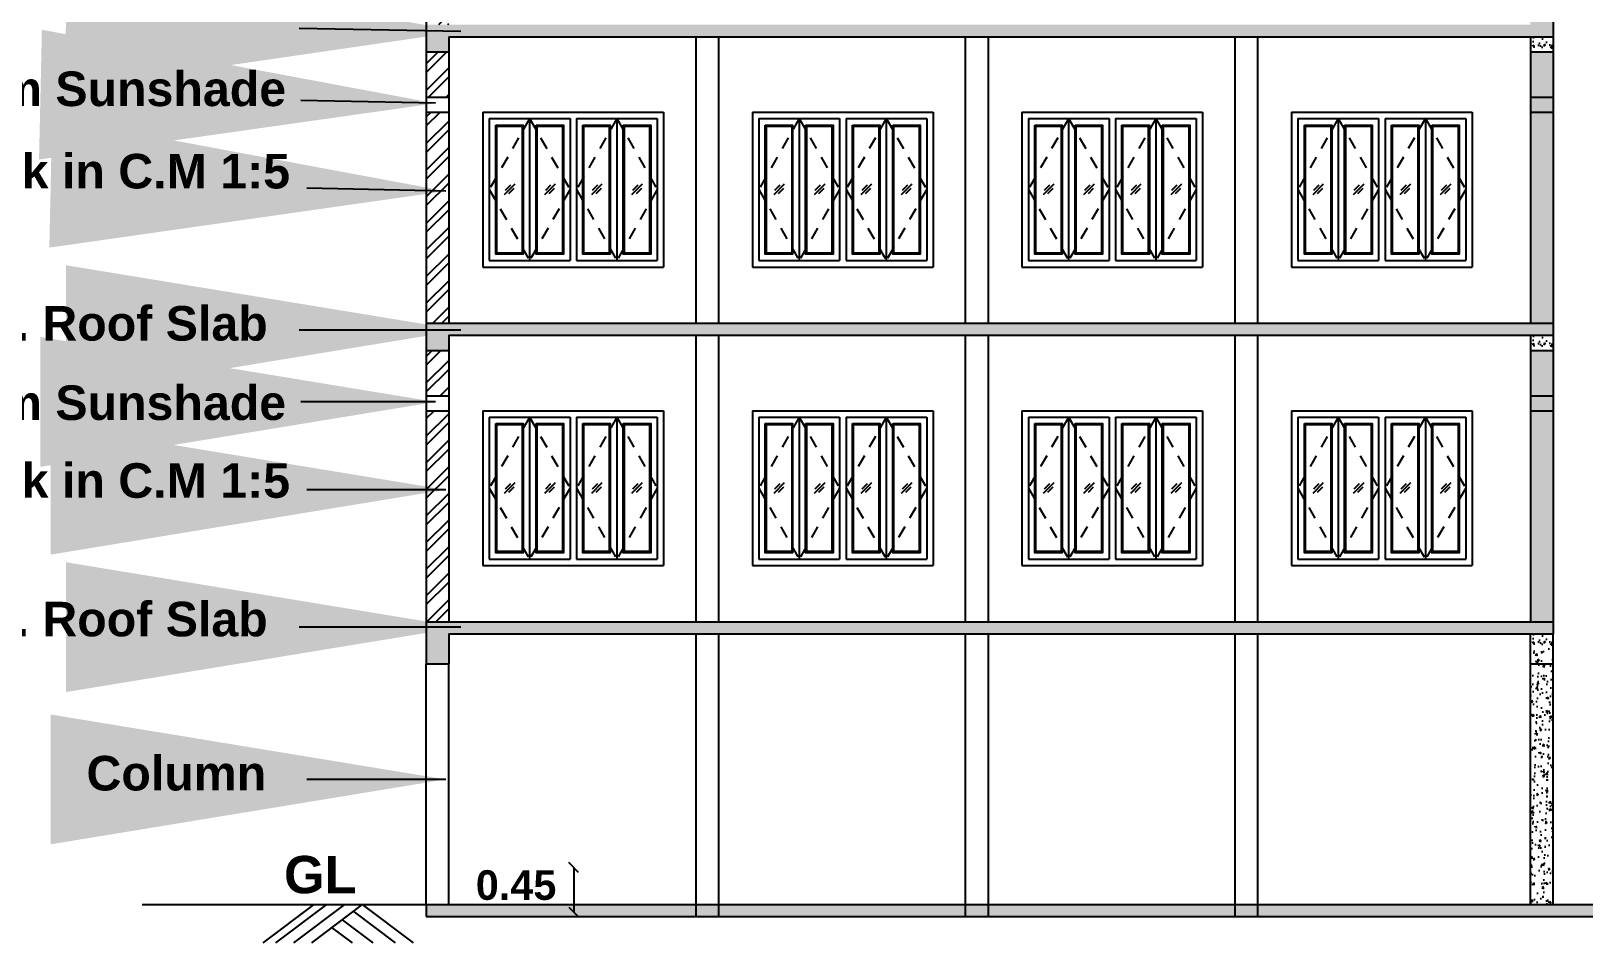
# Model space of a CAD drawing. Header units: metres. Extents: x 6910 to 7143, y 127 to 187.
# Drawn here: x 7028.11 to 7043.83, y 168.71 to 177.95 of the extents above; entities that cross this region are included whole.
import ezdxf

# ---------------------------------------------------------------- set-up
doc = ezdxf.new("R2010")
doc.units = ezdxf.units.M
doc.linetypes.add('HIDDEN2', pattern=[0.1875, 0.125, -0.0625])
doc.linetypes.add('PHANTOM2', pattern=[1.25, 0.625, -0.125, 0.125, -0.125, 0.125, -0.125])
doc.layers.add('BLK_1_HT_OF_BLDG', color=5, linetype='Continuous')
doc.layers.add('BLK_1_PLINTH_HEIGHT', color=7, linetype='Continuous')
doc.styles.get("Standard").update_dxf_attribs({"font": 'arialbd.ttf'})
doc.dimstyles.new('Approval', dxfattribs={"dimtxt": 4.75, "dimasz": 3, "dimexe": 2.5, "dimexo": 2.5, "dimgap": 1, "dimtad": 0, "dimdec": 1, "dimzin": 3, "dimdsep": 46, "dimlunit": 4, "dimtxsty": 'Standard', "dimblk": 'ARCHTICK', "dimcen": 3, "dimclrd": 4, "dimclre": 252, "dimclrt": 6, "dimadec": 0, "dimazin": 0, "dimtfac": 0.75, "dimtdec": 1, "dimtix": 1, "dimtofl": 0, "dimtmove": 0, "dimatfit": 0, "dimfxl": 0, "dimfrac": 1, "dimtolj": 1, "dimtzin": 0, "dimlwe": -1, "dimarcsym": 0})
doc.dimstyles.get("Standard").update_dxf_attribs({"dimtxt": 0.3, "dimasz": 0.1, "dimexe": 0.18, "dimexo": 0.0625, "dimgap": 0.09, "dimtad": 0, "dimtih": 1, "dimtoh": 1, "dimlfac": -1, "dimzin": 0, "dimdsep": 46, "dimtxsty": 'Standard', "dimblk": 'OBLIQUE', "dimcen": 0.09, "dimse1": 1, "dimse2": 1, "dimadec": 0, "dimazin": 0, "dimtfac": 1, "dimtofl": 0, "dimtmove": 0, "dimatfit": 3, "dimfxl": 0, "dimtolj": 1, "dimtzin": 0, "dimarcsym": 0})
pattern_1 = [(50, (-49.9688, -721.77729), (0.182184669, -0.0159390855), [0.01905, -0.20955]), (355, (-49.9688, -721.77729), (-0.0352434214, 0.191056845), [0.01524, -0.167640584]), (100.4514447, (-49.95361, -721.77862), (0.146941247, 0.175117752), [0.016190009, -0.1780902446]), (46.1842, (-49.9688, -721.72649), (0.271079041, -0.042042328), [0.028575, -0.314325]), (96.6355576, (-49.9462, -721.73), (0.237404134, 0.247426125), [0.024285023, -0.267135608]), (351.184151, (-49.9688, -721.7265), (0.237404134, 0.247426125), [0.022859967, -0.251459732]), (21, (-49.9434, -721.73919), (0.1516143913, -0.1022651982), [0.01905, -0.20955]), (326, (-49.9434, -721.73919), (0.0618020283, 0.184187966), [0.01524, -0.16764]), (71.451445, (-49.93076, -721.74771), (0.2134164193, 0.081922769), [0.016190009, -0.1780899376]), (37.5, (-49.96879, -721.77729), (0.00308860325, 0.0845550389), [0, -0.165608, 0, -0.17018, 0, -0.168275]), (7.5, (-49.96879, -721.77729), (0.0668196625, 0.1001805748), [0, -0.097028, 0, -0.161798, 0, -0.064135]), (327.5, (-50.025435, -721.77729), (0.13559059517, -0.005728744), [0, -0.0635, 0, -0.19812, 0, -0.26289]), (317.5, (-50.05084, -721.77729), (0.1481291814, 0.025426491), [0, -0.08255, 0, -0.131572, 0, -0.18669])]

# ---------------------------------------------------------------- blocks, each defined once
blk = doc.blocks.new('_Oblique')
at = {"color": 0, "linetype": 'ByBlock', "lineweight": -2}
blk.add_line((-0.5, -0.5), (0.5, 0.5), dxfattribs=at)
blk = doc.blocks.new('*D82')
at = {"color": 0, "lineweight": -2}
for p, q in [((7051.519, 171.966), (7051.519, 172.166)), ((7051.519, 172.166), (7051.619, 172.166)), ((7051.519, 171.843), (7051.519, 171.743))]:
    blk.add_line(p, q, dxfattribs=at)
at = {"layer": 'Defpoints', "color": 0}
for p in [(7043.387, 171.966), (7046.367, 171.843), (7051.519, 171.966)]:
    blk.add_point(p, dxfattribs=at)
at = {"color": 0, "lineweight": -2, "xscale": 0.1, "yscale": 0.1, "zscale": 0.1}
for p, rotation in [((7051.519, 171.966), 270), ((7051.519, 171.843), 90)]:
    blk.add_blockref('_Oblique', p, dxfattribs=dict(at, rotation=rotation))
at = {"color": 0, "insert": (7052.098, 172.166), "char_height": 0.3, "attachment_point": 5}
blk.add_mtext('\\A1;0.12', dxfattribs=at)
blk = doc.blocks.new('*D83')
at = {"color": 0, "lineweight": -2}
for p, q in [((7052.189, 177.891), (7052.189, 176.684)), ((7052.189, 174.99), (7052.189, 176.197))]:
    blk.add_line(p, q, dxfattribs=at)
at = {"layer": 'Defpoints', "color": 0}
for p in [(7046.712, 177.891), (7052.189, 177.891), (7043.322, 174.99)]:
    blk.add_point(p, dxfattribs=at)
at = {"color": 0, "lineweight": -2, "xscale": 0.1, "yscale": 0.1, "zscale": 0.1}
for p, rotation in [((7052.189, 177.891), 90), ((7052.189, 174.99), 270)]:
    blk.add_blockref('_Oblique', p, dxfattribs=dict(at, rotation=rotation))
at = {"color": 0, "insert": (7052.189, 176.44), "char_height": 0.3, "attachment_point": 5}
blk.add_mtext('\\A1;2.90', dxfattribs=at)
blk = doc.blocks.new('*D23')
at = {"color": 0, "lineweight": -2}
for p, q in [((7053.27, 181.037), (7053.27, 174.583)), ((7053.27, 169.101), (7053.27, 174.096))]:
    blk.add_line(p, q, dxfattribs=at)
at = {"layer": 'Defpoints', "color": 0}
for p in [(7041.595, 181.037), (7041.595, 169.101), (7053.27, 169.101)]:
    blk.add_point(p, dxfattribs=at)
at = {"color": 0, "lineweight": -2, "xscale": 0.1, "yscale": 0.1, "zscale": 0.1}
for p, rotation in [((7053.27, 181.037), 90), ((7053.27, 169.101), 270)]:
    blk.add_blockref('_Oblique', p, dxfattribs=dict(at, rotation=rotation))
at = {"color": 0, "insert": (7053.27, 174.34), "char_height": 0.3, "attachment_point": 5}
blk.add_mtext('\\A1;11.94', dxfattribs=at)
blk = doc.blocks.new('_ArchTick')
at = {"color": 0, "linetype": 'ByBlock', "lineweight": 30, "const_width": 0.15}
blk.add_lwpolyline([(-0.5, -0.5), (0.5, 0.5)], dxfattribs=at)
blk = doc.blocks.new('*D86')
at = {"color": 0, "lineweight": -2}
for p, q in [((7052.26, 174.867), (7052.26, 173.66)), ((7052.26, 171.966), (7052.26, 173.173))]:
    blk.add_line(p, q, dxfattribs=at)
at = {"layer": 'Defpoints', "color": 0}
for p in [(7043.297, 174.867), (7043.297, 171.966), (7052.26, 171.966)]:
    blk.add_point(p, dxfattribs=at)
at = {"color": 0, "lineweight": -2, "xscale": 0.1, "yscale": 0.1, "zscale": 0.1}
for p, rotation in [((7052.26, 174.867), 90), ((7052.26, 171.966), 270)]:
    blk.add_blockref('_Oblique', p, dxfattribs=dict(at, rotation=rotation))
at = {"color": 0, "insert": (7052.26, 173.416), "char_height": 0.3, "attachment_point": 5}
blk.add_mtext('\\A1;2.90', dxfattribs=at)
blk = doc.blocks.new('*D29')
at = {"color": 0, "lineweight": -2}
for p, q in [((7052.189, 174.99), (7052.189, 175.19)), ((7052.189, 175.19), (7052.289, 175.19)), ((7052.189, 174.867), (7052.189, 174.767))]:
    blk.add_line(p, q, dxfattribs=at)
at = {"layer": 'Defpoints', "color": 0}
for p in [(7043.346, 174.99), (7052.189, 174.99), (7047.037, 174.867)]:
    blk.add_point(p, dxfattribs=at)
at = {"color": 0, "lineweight": -2, "xscale": 0.1, "yscale": 0.1, "zscale": 0.1}
for p, rotation in [((7052.189, 174.99), 270), ((7052.189, 174.867), 90)]:
    blk.add_blockref('_Oblique', p, dxfattribs=dict(at, rotation=rotation))
at = {"color": 0, "insert": (7052.768, 175.19), "char_height": 0.3, "attachment_point": 5}
blk.add_mtext('\\A1;0.12', dxfattribs=at)
blk = doc.blocks.new('*D97')
at = {"layer": 'BLK_1_HT_OF_BLDG', "color": 0, "lineweight": -2}
for p, q in [((7054.274, 180.915), (7054.274, 173.972)), ((7054.274, 168.979), (7054.274, 173.486))]:
    blk.add_line(p, q, dxfattribs=at)
at = {"layer": 'Defpoints', "color": 0}
for p in [(7042.599, 180.915), (7042.599, 168.979), (7054.274, 168.979)]:
    blk.add_point(p, dxfattribs=at)
at = {"layer": 'BLK_1_HT_OF_BLDG', "color": 0, "lineweight": -2, "xscale": 0.1, "yscale": 0.1, "zscale": 0.1}
for p, rotation in [((7054.274, 180.915), 90), ((7054.274, 168.979), 270)]:
    blk.add_blockref('_Oblique', p, dxfattribs=dict(at, rotation=rotation))
at = {"layer": 'BLK_1_HT_OF_BLDG', "color": 0, "insert": (7054.274, 173.729), "char_height": 0.3, "attachment_point": 5}
blk.add_mtext('\\A1;11.94', dxfattribs=at)
blk = doc.blocks.new('*D99')
at = {"layer": 'BLK_1_PLINTH_HEIGHT', "color": 0, "linetype": 'PHANTOM2', "lineweight": -2}
blk.add_line((7033.599, 169.476), (7033.599, 169.026), dxfattribs=at)
at = {"layer": 'Defpoints', "color": 0}
for p in [(7033.599, 169.476), (7033.599, 169.026), (7033.599, 169.026)]:
    blk.add_point(p, dxfattribs=at)
at = {"layer": 'BLK_1_PLINTH_HEIGHT', "color": 0, "lineweight": -2, "xscale": 0.1, "yscale": 0.1, "zscale": 0.1}
for p, rotation in [((7033.599, 169.476), 90), ((7033.599, 169.026), 270)]:
    blk.add_blockref('_Oblique', p, dxfattribs=dict(at, rotation=rotation))
at = {"layer": 'BLK_1_PLINTH_HEIGHT', "color": 0, "insert": (7033.016, 169.297), "char_height": 0.3, "attachment_point": 5}
blk.add_mtext('\\A1;0.45', dxfattribs=at)

msp = doc.modelspace()

# ---------------------------------------------------------------- hatches: boundary and pattern name
h = msp.add_hatch()
h.set_pattern_fill('AR-CONC', color=256, scale=0.001)
h.set_pattern_definition([(50, (658.99526, -738.47323), (0.182184669, -0.0159390855), [0.01905, -0.20955]), (355, (658.99526, -738.47323), (-0.0352434214, 0.191056845), [0.01524, -0.167640584]), (100.4514447, (659.01044, -738.47455), (0.146941247, 0.175117752), [0.016190009, -0.1780902446]), (46.1842, (658.99526, -738.42243), (0.271079041, -0.042042328), [0.028575, -0.314325]), (96.6355576, (659.01785, -738.42593), (0.237404134, 0.247426125), [0.024285023, -0.267135608]), (351.184151, (658.99526, -738.42243), (0.237404134, 0.247426125), [0.022859967, -0.251459732]), (21, (659.02066, -738.43513), (0.1516143913, -0.1022651982), [0.01905, -0.20955]), (326, (659.02066, -738.43513), (0.0618020283, 0.184187966), [0.01524, -0.16764]), (71.451445, (659.0333, -738.44365), (0.2134164193, 0.081922769), [0.016190009, -0.1780899376]), (37.5, (658.99526, -738.473226), (0.00308860325, 0.0845550389), [0, -0.165608, 0, -0.17018, 0, -0.168275]), (7.5, (658.99526, -738.47323), (0.0668196625, 0.1001805748), [0, -0.097028, 0, -0.161798, 0, -0.064135]), (327.5, (658.938615, -738.473226), (0.1355905952, -0.005728744), [0, -0.0635, 0, -0.19812, 0, -0.26289]), (317.5, (658.91322, -738.47323), (0.1481291814, 0.025426491), [0, -0.08255, 0, -0.131572, 0, -0.18669])])
h.paths.add_polyline_path([(7043.514, 183.475), (7043.285, 183.475), (7043.285, 181.037), (7043.514, 181.037)])
h.paths.add_polyline_path([(7043.514, 180.76), (7043.285, 180.76), (7043.285, 180.303), (7043.514, 180.303)])
h.paths.add_polyline_path([(7043.514, 180.151), (7043.285, 180.151), (7043.285, 178.013), (7043.514, 178.013)])
h.paths.add_polyline_path([(7043.514, 180.303), (7043.285, 180.303), (7043.285, 180.151), (7043.514, 180.151)])
h.paths.add_polyline_path([(7043.514, 177.736), (7043.285, 177.736), (7043.285, 177.279), (7043.514, 177.279)])
h.paths.add_polyline_path([(7043.514, 177.279), (7043.285, 177.279), (7043.285, 177.127), (7043.514, 177.127)])
h.paths.add_polyline_path([(7043.514, 177.127), (7043.285, 177.127), (7043.285, 174.99), (7043.514, 174.99)])
h.paths.add_polyline_path([(7043.514, 174.712), (7043.285, 174.712), (7043.285, 174.255), (7043.514, 174.255)])
h.paths.add_polyline_path([(7043.514, 174.255), (7043.285, 174.255), (7043.285, 174.103), (7043.514, 174.103)])
h.paths.add_polyline_path([(7043.514, 174.103), (7043.285, 174.103), (7043.285, 171.966), (7043.514, 171.966)])
h = msp.add_hatch()
h.set_pattern_fill('ANSI32', color=256, scale=0.02)
h.set_pattern_definition([(45, (662.66674, -738.47323), (-0.134703842, 0.134703842), []), (45, (662.75654, -738.47323), (-0.134703842, 0.134703842), [])])
h.paths.add_polyline_path([(7032.335, 182.334), (7032.107, 182.334), (7032.107, 181.037), (7032.335, 181.037)])
h.paths.add_polyline_path([(7032.335, 180.76), (7032.107, 180.76), (7032.107, 180.303), (7032.335, 180.303)])
h.paths.add_polyline_path([(7032.335, 180.151), (7032.107, 180.151), (7032.107, 178.013), (7032.335, 178.013)])
h.paths.add_polyline_path([(7032.335, 177.736), (7032.107, 177.736), (7032.107, 177.279), (7032.335, 177.279)])
h.paths.add_polyline_path([(7032.335, 177.127), (7032.107, 177.127), (7032.107, 174.99), (7032.335, 174.99)])
h.paths.add_polyline_path([(7032.335, 174.712), (7032.107, 174.712), (7032.107, 174.255), (7032.335, 174.255)])
h.paths.add_polyline_path([(7032.335, 174.103), (7032.107, 174.103), (7032.107, 171.966), (7032.335, 171.966)])
h = msp.add_hatch()
h.set_pattern_fill('AR-CONC', color=256, scale=0.001)
h.set_pattern_definition([(50, (657.65473, -741.49713), (0.182184669, -0.0159390855), [0.01905, -0.20955]), (355, (657.65473, -741.49713), (-0.0352434214, 0.191056845), [0.01524, -0.167640584]), (100.4514447, (657.66991, -741.49846), (0.146941247, 0.175117752), [0.016190009, -0.1780902446]), (46.1842, (657.65473, -741.44633), (0.271079041, -0.042042328), [0.028575, -0.314325]), (96.6355576, (657.67732, -741.44984), (0.237404134, 0.247426125), [0.024285023, -0.267135608]), (351.184151, (657.65473, -741.44633), (0.237404134, 0.247426125), [0.022859967, -0.251459732]), (21, (657.68013, -741.45903), (0.1516143913, -0.1022651982), [0.01905, -0.20955]), (326, (657.68013, -741.45903), (0.0618020283, 0.184187966), [0.01524, -0.16764]), (71.451445, (657.69277, -741.46755), (0.2134164193, 0.081922769), [0.016190009, -0.1780899376]), (37.5, (657.65473, -741.49713), (0.00308860325, 0.0845550389), [0, -0.165608, 0, -0.17018, 0, -0.168275]), (7.5, (657.65473, -741.49713), (0.0668196625, 0.1001805748), [0, -0.097028, 0, -0.161798, 0, -0.064135]), (327.5, (657.59809, -741.49713), (0.1355905952, -0.005728744), [0, -0.0635, 0, -0.19812, 0, -0.26289]), (317.5, (657.57269, -741.49713), (0.1481291814, 0.025426491), [0, -0.08255, 0, -0.131572, 0, -0.18669])])
h.paths.add_polyline_path([(7043.514, 178.013), (7032.107, 178.013), (7032.107, 177.736), (7032.335, 177.736), (7032.335, 177.891), (7043.514, 177.891)])
h = msp.add_hatch()
h.set_pattern_fill('AR-CONC', color=256, scale=0.001)
h.set_pattern_definition([(50, (658.99526, -741.49713), (0.182184669, -0.0159390855), [0.01905, -0.20955]), (355, (658.99526, -741.49713), (-0.0352434214, 0.191056845), [0.01524, -0.167640584]), (100.4514447, (659.01044, -741.49846), (0.146941247, 0.175117752), [0.016190009, -0.1780902446]), (46.1842, (658.99526, -741.44633), (0.271079041, -0.042042328), [0.028575, -0.314325]), (96.6355576, (659.01785, -741.44984), (0.237404134, 0.247426125), [0.024285023, -0.267135608]), (351.184151, (658.99526, -741.44633), (0.237404134, 0.247426125), [0.022859967, -0.251459732]), (21, (659.02066, -741.45903), (0.1516143913, -0.1022651982), [0.01905, -0.20955]), (326, (659.02066, -741.45903), (0.0618020283, 0.184187966), [0.01524, -0.16764]), (71.451445, (659.0333, -741.46755), (0.2134164193, 0.081922769), [0.016190009, -0.1780899376]), (37.5, (658.99526, -741.49713), (0.00308860325, 0.0845550389), [0, -0.165608, 0, -0.17018, 0, -0.168275]), (7.5, (658.99526, -741.49713), (0.0668196625, 0.1001805748), [0, -0.097028, 0, -0.161798, 0, -0.064135]), (327.5, (658.938615, -741.49713), (0.1355905952, -0.005728744), [0, -0.0635, 0, -0.19812, 0, -0.26289]), (317.5, (658.91322, -741.49713), (0.1481291814, 0.025426491), [0, -0.08255, 0, -0.131572, 0, -0.18669])])
h.paths.add_polyline_path([(7043.514, 177.884), (7043.285, 177.884), (7043.285, 177.736), (7043.514, 177.736)])
h = msp.add_hatch()
h.set_pattern_fill('AR-CONC', color=256, scale=0.001)
h.set_pattern_definition([(50, (657.65473, -744.52104), (0.182184669, -0.0159390855), [0.01905, -0.20955]), (355, (657.65473, -744.52104), (-0.0352434214, 0.191056845), [0.01524, -0.167640584]), (100.4514447, (657.66991, -744.52237), (0.146941247, 0.175117752), [0.016190009, -0.1780902446]), (46.1842, (657.65473, -744.47024), (0.271079041, -0.042042328), [0.028575, -0.314325]), (96.6355576, (657.67732, -744.47374), (0.237404134, 0.247426125), [0.024285023, -0.267135608]), (351.184151, (657.65473, -744.47024), (0.237404134, 0.247426125), [0.022859967, -0.251459732]), (21, (657.68013, -744.48294), (0.1516143913, -0.1022651982), [0.01905, -0.20955]), (326, (657.68013, -744.48294), (0.0618020283, 0.184187966), [0.01524, -0.16764]), (71.451445, (657.69277, -744.49146), (0.2134164193, 0.081922769), [0.016190009, -0.1780899376]), (37.5, (657.65473, -744.52104), (0.00308860325, 0.0845550389), [0, -0.165608, 0, -0.17018, 0, -0.168275]), (7.5, (657.65473, -744.52104), (0.0668196625, 0.1001805748), [0, -0.097028, 0, -0.161798, 0, -0.064135]), (327.5, (657.59809, -744.52104), (0.1355905952, -0.005728744), [0, -0.0635, 0, -0.19812, 0, -0.26289]), (317.5, (657.57269, -744.52104), (0.1481291814, 0.025426491), [0, -0.08255, 0, -0.131572, 0, -0.18669])])
h.paths.add_polyline_path([(7043.514, 174.99), (7032.107, 174.99), (7032.107, 174.712), (7032.335, 174.712), (7032.335, 174.867), (7043.514, 174.867)])
h = msp.add_hatch()
h.set_pattern_fill('AR-CONC', color=256, scale=0.001)
h.set_pattern_definition([(50, (658.99526, -744.52104), (0.182184669, -0.0159390855), [0.01905, -0.20955]), (355, (658.99526, -744.52104), (-0.0352434214, 0.191056845), [0.01524, -0.167640584]), (100.4514447, (659.01044, -744.52237), (0.146941247, 0.175117752), [0.016190009, -0.1780902446]), (46.1842, (658.99526, -744.47024), (0.271079041, -0.042042328), [0.028575, -0.314325]), (96.6355576, (659.01785, -744.47374), (0.237404134, 0.247426125), [0.024285023, -0.267135608]), (351.184151, (658.99526, -744.47024), (0.237404134, 0.247426125), [0.022859967, -0.251459732]), (21, (659.02066, -744.48294), (0.1516143913, -0.1022651982), [0.01905, -0.20955]), (326, (659.02066, -744.48294), (0.0618020283, 0.184187966), [0.01524, -0.16764]), (71.451445, (659.0333, -744.49146), (0.2134164193, 0.081922769), [0.016190009, -0.1780899376]), (37.5, (658.99526, -744.52104), (0.00308860325, 0.0845550389), [0, -0.165608, 0, -0.17018, 0, -0.168275]), (7.5, (658.99526, -744.52104), (0.0668196625, 0.1001805748), [0, -0.097028, 0, -0.161798, 0, -0.064135]), (327.5, (658.938615, -744.52104), (0.1355905952, -0.005728744), [0, -0.0635, 0, -0.19812, 0, -0.26289]), (317.5, (658.91322, -744.52104), (0.1481291814, 0.025426491), [0, -0.08255, 0, -0.131572, 0, -0.18669])])
h.paths.add_polyline_path([(7043.514, 174.86), (7043.285, 174.86), (7043.285, 174.712), (7043.514, 174.712)])
h = msp.add_hatch()
h.set_pattern_fill('AR-CONC', color=256, scale=0.001)
h.set_pattern_definition([(50, (657.65473, -747.54494), (0.182184669, -0.0159390855), [0.01905, -0.20955]), (355, (657.65473, -747.54494), (-0.0352434214, 0.191056845), [0.01524, -0.167640584]), (100.4514447, (657.66991, -747.54627), (0.146941247, 0.175117752), [0.016190009, -0.1780902446]), (46.1842, (657.65473, -747.49414), (0.271079041, -0.042042328), [0.028575, -0.314325]), (96.6355576, (657.67732, -747.49765), (0.237404134, 0.247426125), [0.024285023, -0.267135608]), (351.184151, (657.65473, -747.49414), (0.237404134, 0.247426125), [0.022859967, -0.251459732]), (21, (657.68013, -747.50684), (0.1516143913, -0.1022651982), [0.01905, -0.20955]), (326, (657.68013, -747.50684), (0.0618020283, 0.184187966), [0.01524, -0.16764]), (71.451445, (657.69277, -747.51537), (0.2134164193, 0.081922769), [0.016190009, -0.1780899376]), (37.5, (657.65473, -747.544945), (0.00308860325, 0.0845550389), [0, -0.165608, 0, -0.17018, 0, -0.168275]), (7.5, (657.65473, -747.544945), (0.0668196625, 0.1001805748), [0, -0.097028, 0, -0.161798, 0, -0.064135]), (327.5, (657.59809, -747.544945), (0.1355905952, -0.005728744), [0, -0.0635, 0, -0.19812, 0, -0.26289]), (317.5, (657.57269, -747.54494), (0.1481291814, 0.025426491), [0, -0.08255, 0, -0.131572, 0, -0.18669])])
h.paths.add_polyline_path([(7043.514, 171.966), (7032.107, 171.966), (7032.107, 171.539), (7032.335, 171.539), (7032.335, 171.843), (7043.514, 171.843)])
h = msp.add_hatch()
h.set_pattern_fill('AR-CONC', color=256, scale=0.001)
h.set_pattern_definition([(50, (658.99526, -747.5426), (0.182184669, -0.0159390855), [0.01905, -0.20955]), (355, (658.99526, -747.5426), (-0.0352434214, 0.191056845), [0.01524, -0.167640584]), (100.4514447, (659.01044, -747.54393), (0.146941247, 0.175117752), [0.016190009, -0.1780902446]), (46.1842, (658.99526, -747.4918), (0.271079041, -0.042042328), [0.028575, -0.314325]), (96.6355576, (659.01785, -747.4953), (0.237404134, 0.247426125), [0.024285023, -0.267135608]), (351.184151, (658.99526, -747.4918), (0.237404134, 0.247426125), [0.022859967, -0.251459732]), (21, (659.02066, -747.5045), (0.1516143913, -0.1022651982), [0.01905, -0.20955]), (326, (659.02066, -747.5045), (0.0618020283, 0.184187966), [0.01524, -0.16764]), (71.451445, (659.0333, -747.51302), (0.2134164193, 0.081922769), [0.016190009, -0.1780899376]), (37.5, (658.99526, -747.5426), (0.00308860325, 0.0845550389), [0, -0.165608, 0, -0.17018, 0, -0.168275]), (7.5, (658.99526, -747.5426), (0.0668196625, 0.1001805748), [0, -0.097028, 0, -0.161798, 0, -0.064135]), (327.5, (658.938615, -747.5426), (0.1355905952, -0.005728744), [0, -0.0635, 0, -0.19812, 0, -0.26289]), (317.5, (658.91322, -747.5426), (0.1481291814, 0.025426491), [0, -0.08255, 0, -0.131572, 0, -0.18669])])
h.paths.add_polyline_path([(7043.514, 171.839), (7043.285, 171.839), (7043.285, 171.539), (7043.514, 171.539)])
h = msp.add_hatch()
h.set_pattern_fill('AR-CONC', color=256, scale=0.001)
h.set_pattern_definition(pattern_1)
h.paths.add_polyline_path([(7043.514, 171.539), (7043.285, 171.539), (7043.285, 169.101), (7043.514, 169.101)])
h = msp.add_hatch()
h.set_pattern_fill('AR-CONC', color=256, scale=0.001)
h.set_pattern_definition(pattern_1)
h.paths.add_polyline_path([(7051.007, 169.101), (7032.107, 169.101), (7032.107, 168.979), (7051.007, 168.979)])

# ---------------------------------------------------------------- linework, layer by layer
for p, q in [((7032.107, 182.334), (7032.107, 171.539)), ((7043.514, 180.451), (7043.514, 177.891)), ((7032.335, 177.891), (7032.335, 174.99)), ((7032.335, 177.891), (7043.514, 177.891)), ((7043.285, 177.891), (7043.285, 177.127)), ((7043.514, 177.891), (7043.514, 177.127)), ((7032.107, 177.736), (7032.335, 177.736)), ((7043.285, 177.736), (7043.514, 177.736)), ((7032.107, 177.279), (7032.335, 177.279)), ((7043.285, 177.279), (7043.514, 177.279)), ((7032.107, 177.127), (7032.335, 177.127)), ((7043.285, 177.127), (7043.285, 174.99)), ((7043.285, 177.127), (7043.514, 177.127)), ((7043.514, 177.127), (7043.514, 174.867)), ((7033.003, 176.396), (7032.895, 176.289)), ((7032.958, 176.387), (7032.904, 176.334)), ((7033.411, 176.396), (7033.304, 176.289)), ((7033.366, 176.387), (7033.313, 176.334)), ((7033.885, 176.396), (7033.778, 176.289)), ((7033.84, 176.387), (7033.787, 176.334)), ((7034.294, 176.396), (7034.186, 176.289)), ((7034.249, 176.387), (7034.195, 176.334)), ((7035.731, 176.396), (7035.624, 176.289)), ((7035.687, 176.387), (7035.633, 176.334)), ((7036.14, 176.396), (7036.032, 176.289)), ((7036.095, 176.387), (7036.041, 176.334)), ((7036.614, 176.396), (7036.506, 176.289)), ((7036.569, 176.387), (7036.515, 176.334)), ((7037.022, 176.396), (7036.915, 176.289)), ((7036.977, 176.387), (7036.924, 176.334)), ((7038.46, 176.396), (7038.352, 176.289)), ((7038.415, 176.387), (7038.361, 176.334)), ((7038.868, 176.396), (7038.761, 176.289)), ((7038.824, 176.387), (7038.77, 176.334)), ((7039.342, 176.396), (7039.235, 176.289)), ((7039.297, 176.387), (7039.244, 176.334)), ((7039.751, 176.396), (7039.643, 176.289)), ((7039.706, 176.387), (7039.652, 176.334)), ((7041.188, 176.396), (7041.081, 176.289)), ((7041.144, 176.387), (7041.09, 176.334)), ((7041.597, 176.396), (7041.489, 176.289)), ((7041.552, 176.387), (7041.498, 176.334)), ((7042.071, 176.396), (7041.963, 176.289)), ((7042.026, 176.387), (7041.972, 176.334)), ((7042.479, 176.396), (7042.372, 176.289)), ((7042.434, 176.387), (7042.381, 176.334)), ((7032.994, 176.352), (7032.94, 176.298)), ((7033.402, 176.352), (7033.349, 176.298)), ((7033.876, 176.352), (7033.822, 176.298)), ((7034.285, 176.352), (7034.231, 176.298)), ((7035.722, 176.352), (7035.669, 176.298)), ((7036.131, 176.352), (7036.077, 176.298)), ((7036.605, 176.352), (7036.551, 176.298)), ((7037.013, 176.352), (7036.959, 176.298)), ((7038.451, 176.352), (7038.397, 176.298)), ((7038.859, 176.352), (7038.806, 176.298)), ((7039.333, 176.352), (7039.279, 176.298)), ((7039.742, 176.352), (7039.688, 176.298)), ((7041.179, 176.352), (7041.126, 176.298)), ((7041.588, 176.352), (7041.534, 176.298)), ((7042.062, 176.352), (7042.008, 176.298)), ((7042.47, 176.352), (7042.416, 176.298)), ((7032.107, 174.99), (7043.514, 174.99)), ((7032.335, 174.867), (7032.335, 171.966)), ((7032.335, 174.867), (7043.514, 174.867)), ((7043.285, 174.867), (7043.285, 174.103)), ((7043.514, 174.867), (7043.514, 174.103)), ((7032.107, 174.712), (7032.335, 174.712)), ((7043.285, 174.712), (7043.514, 174.712)), ((7032.107, 174.255), (7032.335, 174.255)), ((7043.285, 174.255), (7043.514, 174.255)), ((7032.107, 174.103), (7032.335, 174.103)), ((7043.285, 174.103), (7043.285, 171.966)), ((7043.285, 174.103), (7043.514, 174.103)), ((7043.514, 174.103), (7043.514, 171.843)), ((7033.003, 173.372), (7032.895, 173.265)), ((7032.958, 173.364), (7032.904, 173.31)), ((7032.994, 173.328), (7032.94, 173.274)), ((7033.411, 173.372), (7033.304, 173.265)), ((7033.366, 173.364), (7033.313, 173.31)), ((7033.402, 173.328), (7033.349, 173.274)), ((7033.885, 173.372), (7033.778, 173.265)), ((7033.84, 173.364), (7033.787, 173.31)), ((7033.876, 173.328), (7033.822, 173.274)), ((7034.294, 173.372), (7034.186, 173.265)), ((7034.249, 173.364), (7034.195, 173.31)), ((7034.285, 173.328), (7034.231, 173.274)), ((7035.731, 173.372), (7035.624, 173.265)), ((7035.687, 173.364), (7035.633, 173.31)), ((7035.722, 173.328), (7035.669, 173.274)), ((7036.14, 173.372), (7036.032, 173.265)), ((7036.095, 173.364), (7036.041, 173.31)), ((7036.131, 173.328), (7036.077, 173.274)), ((7036.614, 173.372), (7036.506, 173.265)), ((7036.569, 173.364), (7036.515, 173.31)), ((7036.605, 173.328), (7036.551, 173.274)), ((7037.022, 173.372), (7036.915, 173.265)), ((7036.977, 173.364), (7036.924, 173.31)), ((7037.013, 173.328), (7036.959, 173.274)), ((7038.46, 173.372), (7038.352, 173.265)), ((7038.415, 173.364), (7038.361, 173.31)), ((7038.451, 173.328), (7038.397, 173.274)), ((7038.868, 173.372), (7038.761, 173.265)), ((7038.824, 173.364), (7038.77, 173.31)), ((7038.859, 173.328), (7038.806, 173.274)), ((7039.342, 173.372), (7039.235, 173.265)), ((7039.297, 173.364), (7039.244, 173.31)), ((7039.333, 173.328), (7039.279, 173.274)), ((7039.751, 173.372), (7039.643, 173.265)), ((7039.706, 173.364), (7039.652, 173.31)), ((7039.742, 173.328), (7039.688, 173.274)), ((7041.188, 173.372), (7041.081, 173.265)), ((7041.144, 173.364), (7041.09, 173.31)), ((7041.179, 173.328), (7041.126, 173.274)), ((7041.597, 173.372), (7041.489, 173.265)), ((7041.552, 173.364), (7041.498, 173.31)), ((7041.588, 173.328), (7041.534, 173.274)), ((7042.071, 173.372), (7041.963, 173.265)), ((7042.026, 173.364), (7041.972, 173.31)), ((7042.062, 173.328), (7042.008, 173.274)), ((7042.479, 173.372), (7042.372, 173.265)), ((7042.434, 173.364), (7042.381, 173.31)), ((7042.47, 173.328), (7042.416, 173.274)), ((7032.107, 171.966), (7043.514, 171.966)), ((7032.335, 171.843), (7043.514, 171.843)), ((7032.335, 171.843), (7032.335, 171.539)), ((7043.285, 171.539), (7043.285, 171.843)), ((7043.514, 171.539), (7043.514, 171.843)), ((7043.514, 169.101), (7043.514, 171.843)), ((7032.107, 171.539), (7032.335, 171.539)), ((7032.107, 169.101), (7032.107, 171.539)), ((7032.335, 169.101), (7032.335, 171.539)), ((7043.285, 171.539), (7043.514, 171.539)), ((7043.285, 169.101), (7043.285, 171.539)), ((7043.514, 169.101), (7043.514, 171.539)), ((7029.232, 169.101), (7051.937, 169.101)), ((7030.967, 169.101), (7030.452, 168.713)), ((7031.097, 169.101), (7030.582, 168.713)), ((7031.278, 169.101), (7030.763, 168.713)), ((7031.459, 169.101), (7030.944, 168.713)), ((7031.368, 169.033), (7031.792, 168.713)), ((7031.459, 169.101), (7031.974, 168.713)), ((7032.107, 169.101), (7047.731, 169.101)), ((7032.107, 169.101), (7032.107, 168.979)), ((7031.149, 168.868), (7031.355, 168.713)), ((7031.254, 168.947), (7031.565, 168.713)), ((7032.107, 168.979), (7051.007, 168.979))]:
    msp.add_line(p, q)
at = {"ltscale": 4}
for p, q in [((7034.835, 177.891), (7034.835, 174.99)), ((7035.065, 177.891), (7035.065, 174.99)), ((7037.564, 177.891), (7037.564, 174.99)), ((7037.794, 177.891), (7037.794, 174.99)), ((7040.292, 177.891), (7040.292, 174.99)), ((7040.522, 177.891), (7040.522, 174.99)), ((7032.679, 177.127), (7034.509, 177.127)), ((7032.679, 177.127), (7032.679, 175.558)), ((7032.745, 177.062), (7033.562, 177.062)), ((7032.745, 177.062), (7032.745, 175.624)), ((7033.153, 177.062), (7033.153, 175.624)), ((7033.562, 177.062), (7033.562, 175.624)), ((7033.627, 177.062), (7034.444, 177.062)), ((7033.627, 177.062), (7033.627, 175.624)), ((7034.036, 177.062), (7034.036, 175.624)), ((7034.444, 177.062), (7034.444, 175.624)), ((7034.509, 177.127), (7034.509, 175.558)), ((7035.408, 177.127), (7037.238, 177.127)), ((7035.408, 177.127), (7035.408, 175.558)), ((7035.473, 177.062), (7036.29, 177.062)), ((7035.473, 177.062), (7035.473, 175.624)), ((7035.882, 177.062), (7035.882, 175.624)), ((7036.29, 177.062), (7036.29, 175.624)), ((7036.356, 177.062), (7037.173, 177.062)), ((7036.356, 177.062), (7036.356, 175.624)), ((7036.764, 177.062), (7036.764, 175.624)), ((7037.173, 177.062), (7037.173, 175.624)), ((7037.238, 177.127), (7037.238, 175.558)), ((7038.136, 177.127), (7039.966, 177.127)), ((7038.136, 177.127), (7038.136, 175.558)), ((7038.202, 177.062), (7039.019, 177.062)), ((7038.202, 177.062), (7038.202, 175.624)), ((7038.61, 177.062), (7038.61, 175.624)), ((7039.019, 177.062), (7039.019, 175.624)), ((7039.084, 177.062), (7039.901, 177.062)), ((7039.084, 177.062), (7039.084, 175.624)), ((7039.493, 177.062), (7039.493, 175.624)), ((7039.901, 177.062), (7039.901, 175.624)), ((7039.966, 177.127), (7039.966, 175.558)), ((7040.865, 177.127), (7042.695, 177.127)), ((7040.865, 177.127), (7040.865, 175.558)), ((7040.93, 177.062), (7041.747, 177.062)), ((7040.93, 177.062), (7040.93, 175.624)), ((7041.339, 177.062), (7041.339, 175.624)), ((7041.747, 177.062), (7041.747, 175.624)), ((7041.813, 177.062), (7042.63, 177.062)), ((7041.813, 177.062), (7041.813, 175.624)), ((7042.221, 177.062), (7042.221, 175.624)), ((7042.63, 177.062), (7042.63, 175.624)), ((7042.695, 177.127), (7042.695, 175.558)), ((7032.745, 175.624), (7033.562, 175.624)), ((7033.627, 175.624), (7034.444, 175.624)), ((7035.473, 175.624), (7036.29, 175.624)), ((7036.356, 175.624), (7037.173, 175.624)), ((7038.202, 175.624), (7039.019, 175.624)), ((7039.084, 175.624), (7039.901, 175.624)), ((7040.93, 175.624), (7041.747, 175.624)), ((7041.813, 175.624), (7042.63, 175.624)), ((7032.679, 175.558), (7034.509, 175.558)), ((7035.408, 175.558), (7037.238, 175.558)), ((7038.136, 175.558), (7039.966, 175.558)), ((7040.865, 175.558), (7042.695, 175.558)), ((7034.835, 174.867), (7034.835, 171.966)), ((7035.065, 174.867), (7035.065, 171.966)), ((7037.564, 174.867), (7037.564, 171.966)), ((7037.794, 174.867), (7037.794, 171.966)), ((7040.292, 174.867), (7040.292, 171.966)), ((7040.522, 174.867), (7040.522, 171.966)), ((7032.679, 174.103), (7034.509, 174.103)), ((7032.679, 174.103), (7032.679, 172.535)), ((7032.745, 174.038), (7033.562, 174.038)), ((7032.745, 174.038), (7032.745, 172.6)), ((7033.153, 174.038), (7033.153, 172.6)), ((7033.562, 174.038), (7033.562, 172.6)), ((7033.627, 174.038), (7034.444, 174.038)), ((7033.627, 174.038), (7033.627, 172.6)), ((7034.036, 174.038), (7034.036, 172.6)), ((7034.444, 174.038), (7034.444, 172.6)), ((7034.509, 174.103), (7034.509, 172.535)), ((7035.408, 174.103), (7037.238, 174.103)), ((7035.408, 174.103), (7035.408, 172.535)), ((7035.473, 174.038), (7036.29, 174.038)), ((7035.473, 174.038), (7035.473, 172.6)), ((7035.882, 174.038), (7035.882, 172.6)), ((7036.29, 174.038), (7036.29, 172.6)), ((7036.356, 174.038), (7037.173, 174.038)), ((7036.356, 174.038), (7036.356, 172.6)), ((7036.764, 174.038), (7036.764, 172.6)), ((7037.173, 174.038), (7037.173, 172.6)), ((7037.238, 174.103), (7037.238, 172.535)), ((7038.136, 174.103), (7039.966, 174.103)), ((7038.136, 174.103), (7038.136, 172.535)), ((7038.202, 174.038), (7039.019, 174.038)), ((7038.202, 174.038), (7038.202, 172.6)), ((7038.61, 174.038), (7038.61, 172.6)), ((7039.019, 174.038), (7039.019, 172.6)), ((7039.084, 174.038), (7039.901, 174.038)), ((7039.084, 174.038), (7039.084, 172.6)), ((7039.493, 174.038), (7039.493, 172.6)), ((7039.901, 174.038), (7039.901, 172.6)), ((7039.966, 174.103), (7039.966, 172.535)), ((7040.865, 174.103), (7042.695, 174.103)), ((7040.865, 174.103), (7040.865, 172.535)), ((7040.93, 174.038), (7041.747, 174.038)), ((7040.93, 174.038), (7040.93, 172.6)), ((7041.339, 174.038), (7041.339, 172.6)), ((7041.747, 174.038), (7041.747, 172.6)), ((7041.813, 174.038), (7042.63, 174.038)), ((7041.813, 174.038), (7041.813, 172.6)), ((7042.221, 174.038), (7042.221, 172.6)), ((7042.63, 174.038), (7042.63, 172.6)), ((7042.695, 174.103), (7042.695, 172.535)), ((7032.679, 172.535), (7034.509, 172.535)), ((7032.745, 172.6), (7033.562, 172.6)), ((7033.627, 172.6), (7034.444, 172.6)), ((7035.408, 172.535), (7037.238, 172.535)), ((7035.473, 172.6), (7036.29, 172.6)), ((7036.356, 172.6), (7037.173, 172.6)), ((7038.136, 172.535), (7039.966, 172.535)), ((7038.202, 172.6), (7039.019, 172.6)), ((7039.084, 172.6), (7039.901, 172.6)), ((7040.865, 172.535), (7042.695, 172.535)), ((7040.93, 172.6), (7041.747, 172.6)), ((7041.813, 172.6), (7042.63, 172.6)), ((7034.835, 171.843), (7034.835, 168.979)), ((7035.065, 171.843), (7035.065, 168.979)), ((7037.564, 171.843), (7037.564, 168.979)), ((7037.794, 171.843), (7037.794, 168.979)), ((7040.292, 171.843), (7040.292, 168.979)), ((7040.522, 171.843), (7040.522, 168.979))]:
    msp.add_line(p, q, dxfattribs=at)
at = {"linetype": 'HIDDEN2'}
for points in [[(7033.153, 177.062), (7032.745, 176.343), (7033.153, 175.624)], [(7033.153, 177.062), (7033.562, 176.343), (7033.153, 175.624)], [(7034.036, 177.062), (7033.627, 176.343), (7034.036, 175.624)], [(7034.036, 177.062), (7034.444, 176.343), (7034.036, 175.624)], [(7035.882, 177.062), (7035.473, 176.343), (7035.882, 175.624)], [(7035.882, 177.062), (7036.29, 176.343), (7035.882, 175.624)], [(7036.764, 177.062), (7036.356, 176.343), (7036.764, 175.624)], [(7036.764, 177.062), (7037.173, 176.343), (7036.764, 175.624)], [(7038.61, 177.062), (7038.202, 176.343), (7038.61, 175.624)], [(7038.61, 177.062), (7039.019, 176.343), (7038.61, 175.624)], [(7039.493, 177.062), (7039.084, 176.343), (7039.493, 175.624)], [(7039.493, 177.062), (7039.901, 176.343), (7039.493, 175.624)], [(7041.339, 177.062), (7040.93, 176.343), (7041.339, 175.624)], [(7041.339, 177.062), (7041.747, 176.343), (7041.339, 175.624)], [(7042.221, 177.062), (7041.813, 176.343), (7042.221, 175.624)], [(7042.221, 177.062), (7042.63, 176.343), (7042.221, 175.624)], [(7033.153, 174.038), (7032.745, 173.319), (7033.153, 172.6)], [(7033.153, 174.038), (7033.562, 173.319), (7033.153, 172.6)], [(7034.036, 174.038), (7033.627, 173.319), (7034.036, 172.6)], [(7034.036, 174.038), (7034.444, 173.319), (7034.036, 172.6)], [(7035.882, 174.038), (7035.473, 173.319), (7035.882, 172.6)], [(7035.882, 174.038), (7036.29, 173.319), (7035.882, 172.6)], [(7036.764, 174.038), (7036.356, 173.319), (7036.764, 172.6)], [(7036.764, 174.038), (7037.173, 173.319), (7036.764, 172.6)], [(7038.61, 174.038), (7038.202, 173.319), (7038.61, 172.6)], [(7038.61, 174.038), (7039.019, 173.319), (7038.61, 172.6)], [(7039.493, 174.038), (7039.084, 173.319), (7039.493, 172.6)], [(7039.493, 174.038), (7039.901, 173.319), (7039.493, 172.6)], [(7041.339, 174.038), (7040.93, 173.319), (7041.339, 172.6)], [(7041.339, 174.038), (7041.747, 173.319), (7041.339, 172.6)], [(7042.221, 174.038), (7041.813, 173.319), (7042.221, 172.6)], [(7042.221, 174.038), (7042.63, 173.319), (7042.221, 172.6)]]:
    msp.add_lwpolyline(points, dxfattribs=at)
for points in [[(7032.81, 176.996), (7033.088, 176.996), (7033.088, 175.689), (7032.81, 175.689)], [(7032.821, 176.985), (7033.077, 176.985), (7033.077, 175.7), (7032.821, 175.7)], [(7033.219, 176.996), (7033.496, 176.996), (7033.496, 175.689), (7033.219, 175.689)], [(7033.23, 176.985), (7033.486, 176.985), (7033.486, 175.7), (7033.23, 175.7)], [(7033.693, 176.996), (7033.97, 176.996), (7033.97, 175.689), (7033.693, 175.689)], [(7033.703, 176.985), (7033.959, 176.985), (7033.959, 175.7), (7033.703, 175.7)], [(7034.101, 176.996), (7034.379, 176.996), (7034.379, 175.689), (7034.101, 175.689)], [(7034.112, 176.985), (7034.368, 176.985), (7034.368, 175.7), (7034.112, 175.7)], [(7035.539, 176.996), (7035.816, 176.996), (7035.816, 175.689), (7035.539, 175.689)], [(7035.55, 176.985), (7035.806, 176.985), (7035.806, 175.7), (7035.55, 175.7)], [(7035.947, 176.996), (7036.225, 176.996), (7036.225, 175.689), (7035.947, 175.689)], [(7035.958, 176.985), (7036.214, 176.985), (7036.214, 175.7), (7035.958, 175.7)], [(7036.421, 176.996), (7036.699, 176.996), (7036.699, 175.689), (7036.421, 175.689)], [(7036.432, 176.985), (7036.688, 176.985), (7036.688, 175.7), (7036.432, 175.7)], [(7036.829, 176.996), (7037.107, 176.996), (7037.107, 175.689), (7036.829, 175.689)], [(7036.84, 176.985), (7037.096, 176.985), (7037.096, 175.7), (7036.84, 175.7)], [(7038.267, 176.996), (7038.545, 176.996), (7038.545, 175.689), (7038.267, 175.689)], [(7038.278, 176.985), (7038.534, 176.985), (7038.534, 175.7), (7038.278, 175.7)], [(7038.676, 176.996), (7038.953, 176.996), (7038.953, 175.689), (7038.676, 175.689)], [(7038.687, 176.985), (7038.943, 176.985), (7038.943, 175.7), (7038.687, 175.7)], [(7039.15, 176.996), (7039.427, 176.996), (7039.427, 175.689), (7039.15, 175.689)], [(7039.16, 176.985), (7039.416, 176.985), (7039.416, 175.7), (7039.16, 175.7)], [(7039.558, 176.996), (7039.836, 176.996), (7039.836, 175.689), (7039.558, 175.689)], [(7039.569, 176.985), (7039.825, 176.985), (7039.825, 175.7), (7039.569, 175.7)], [(7040.996, 176.996), (7041.273, 176.996), (7041.273, 175.689), (7040.996, 175.689)], [(7041.007, 176.985), (7041.263, 176.985), (7041.263, 175.7), (7041.007, 175.7)], [(7041.404, 176.996), (7041.682, 176.996), (7041.682, 175.689), (7041.404, 175.689)], [(7041.415, 176.985), (7041.671, 176.985), (7041.671, 175.7), (7041.415, 175.7)], [(7041.878, 176.996), (7042.156, 176.996), (7042.156, 175.689), (7041.878, 175.689)], [(7041.889, 176.985), (7042.145, 176.985), (7042.145, 175.7), (7041.889, 175.7)], [(7042.287, 176.996), (7042.564, 176.996), (7042.564, 175.689), (7042.287, 175.689)], [(7042.297, 176.985), (7042.553, 176.985), (7042.553, 175.7), (7042.297, 175.7)], [(7032.81, 173.972), (7033.088, 173.972), (7033.088, 172.665), (7032.81, 172.665)], [(7032.821, 173.962), (7033.077, 173.962), (7033.077, 172.676), (7032.821, 172.676)], [(7033.219, 173.972), (7033.496, 173.972), (7033.496, 172.665), (7033.219, 172.665)], [(7033.23, 173.962), (7033.486, 173.962), (7033.486, 172.676), (7033.23, 172.676)], [(7033.693, 173.972), (7033.97, 173.972), (7033.97, 172.665), (7033.693, 172.665)], [(7033.703, 173.962), (7033.959, 173.962), (7033.959, 172.676), (7033.703, 172.676)], [(7034.101, 173.972), (7034.379, 173.972), (7034.379, 172.665), (7034.101, 172.665)], [(7034.112, 173.962), (7034.368, 173.962), (7034.368, 172.676), (7034.112, 172.676)], [(7035.539, 173.972), (7035.816, 173.972), (7035.816, 172.665), (7035.539, 172.665)], [(7035.55, 173.962), (7035.806, 173.962), (7035.806, 172.676), (7035.55, 172.676)], [(7035.947, 173.972), (7036.225, 173.972), (7036.225, 172.665), (7035.947, 172.665)], [(7035.958, 173.962), (7036.214, 173.962), (7036.214, 172.676), (7035.958, 172.676)], [(7036.421, 173.972), (7036.699, 173.972), (7036.699, 172.665), (7036.421, 172.665)], [(7036.432, 173.962), (7036.688, 173.962), (7036.688, 172.676), (7036.432, 172.676)], [(7036.829, 173.972), (7037.107, 173.972), (7037.107, 172.665), (7036.829, 172.665)], [(7036.84, 173.962), (7037.096, 173.962), (7037.096, 172.676), (7036.84, 172.676)], [(7038.267, 173.972), (7038.545, 173.972), (7038.545, 172.665), (7038.267, 172.665)], [(7038.278, 173.962), (7038.534, 173.962), (7038.534, 172.676), (7038.278, 172.676)], [(7038.676, 173.972), (7038.953, 173.972), (7038.953, 172.665), (7038.676, 172.665)], [(7038.687, 173.962), (7038.943, 173.962), (7038.943, 172.676), (7038.687, 172.676)], [(7039.15, 173.972), (7039.427, 173.972), (7039.427, 172.665), (7039.15, 172.665)], [(7039.16, 173.962), (7039.416, 173.962), (7039.416, 172.676), (7039.16, 172.676)], [(7039.558, 173.972), (7039.836, 173.972), (7039.836, 172.665), (7039.558, 172.665)], [(7039.569, 173.962), (7039.825, 173.962), (7039.825, 172.676), (7039.569, 172.676)], [(7040.996, 173.972), (7041.273, 173.972), (7041.273, 172.665), (7040.996, 172.665)], [(7041.007, 173.962), (7041.263, 173.962), (7041.263, 172.676), (7041.007, 172.676)], [(7041.404, 173.972), (7041.682, 173.972), (7041.682, 172.665), (7041.404, 172.665)], [(7041.415, 173.962), (7041.671, 173.962), (7041.671, 172.676), (7041.415, 172.676)], [(7041.878, 173.972), (7042.156, 173.972), (7042.156, 172.665), (7041.878, 172.665)], [(7041.889, 173.962), (7042.145, 173.962), (7042.145, 172.676), (7041.889, 172.676)], [(7042.287, 173.972), (7042.564, 173.972), (7042.564, 172.665), (7042.287, 172.665)], [(7042.297, 173.962), (7042.553, 173.962), (7042.553, 172.676), (7042.297, 172.676)]]:
    msp.add_lwpolyline(points, close=True)

# ---------------------------------------------------------------- texts
at = {"linetype": 'Continuous'}
for s, p in [('Lintel Cum Sunshade ', (7025.69, 177.188)), ('Brick Work in C.M 1:5', (7025.702, 176.354)), ('R.c.c. Roof Slab', (7026.78, 174.813)), ('Lintel Cum Sunshade ', (7025.69, 174.009)), ('Brick Work in C.M 1:5', (7025.702, 173.221)), ('R.c.c. Roof Slab', (7026.78, 171.818)), ('Column', (7028.667, 170.257))]:
    msp.add_text(s, height=0.35, dxfattribs=at).set_placement(p)
msp.add_text('GL', height=0.3782).set_placement((7030.667, 169.216))

# ---------------------------------------------------------------- dimensions: what is measured, and where the dimension line sits
dim = msp.add_linear_dim(base=(7053.27, 169.101), p1=(7041.595, 181.037), p2=(7041.595, 169.101), angle=90, dimstyle='Standard')
dim.commit()
dim.dimension.update_dxf_attribs({"geometry": '*D23', "text_midpoint": (7053.27, 174.34), "dimtype": 160})
for base, p1, p2, picture, middle in [((7052.189, 177.891), (7043.322, 174.99), (7046.712, 177.891), '*D83', (7052.189, 176.44)), ((7052.189, 174.99), (7047.037, 174.867), (7043.346, 174.99), '*D29', (7052.768, 175.19)), ((7051.519, 171.966), (7046.367, 171.843), (7043.387, 171.966), '*D82', (7052.098, 172.166))]:
    dim = msp.add_linear_dim(base=base, p1=p1, p2=p2, angle=90, dimstyle='Standard')
    dim.commit()
    dim.dimension.update_dxf_attribs({"geometry": picture, "text_midpoint": middle})
dim = msp.add_aligned_dim(p1=(7043.297, 174.867), p2=(7043.297, 171.966), distance=8.963, dimstyle='Standard')
dim.commit()
dim.dimension.update_dxf_attribs({"geometry": '*D86', "text_midpoint": (7052.26, 173.416)})
at = {"layer": 'BLK_1_HT_OF_BLDG'}
dim = msp.add_linear_dim(base=(7054.274, 168.979), p1=(7042.599, 180.915), p2=(7042.599, 168.979), angle=90, dimstyle='Standard', dxfattribs=at)
dim.commit()
dim.dimension.update_dxf_attribs({"geometry": '*D97', "text_midpoint": (7054.274, 173.729), "dimtype": 160})
at = {"layer": 'BLK_1_PLINTH_HEIGHT'}
dim = msp.add_linear_dim(base=(7033.599, 169.026), p1=(7033.599, 169.476), p2=(7033.599, 169.026), angle=270, dimstyle='Standard', override={"dimtmove": 2, "dimfxl": 0, "dimarcsym": 2}, dxfattribs=at)
dim.commit()
dim.dimension.update_dxf_attribs({"geometry": '*D99', "text_midpoint": (7033.016, 169.297), "dimtype": 161})

# ---------------------------------------------------------------- leaders
at = {"lineweight": 0}
for points in [[(7032.458, 177.943), (7030.82, 177.973)], [(7032.2, 177.216), (7030.837, 177.246)], [(7032.304, 176.327), (7030.896, 176.357)], [(7032.458, 174.919), (7030.82, 174.919)], [(7032.2, 174.192), (7030.837, 174.192)], [(7032.304, 173.303), (7030.896, 173.303)], [(7032.458, 171.911), (7030.82, 171.911)], [(7032.304, 170.369), (7030.896, 170.369)]]:
    msp.add_leader(points, dimstyle='Approval', override={"dimasz": 4}, dxfattribs=at)

doc.saveas('drawing.dxf')
